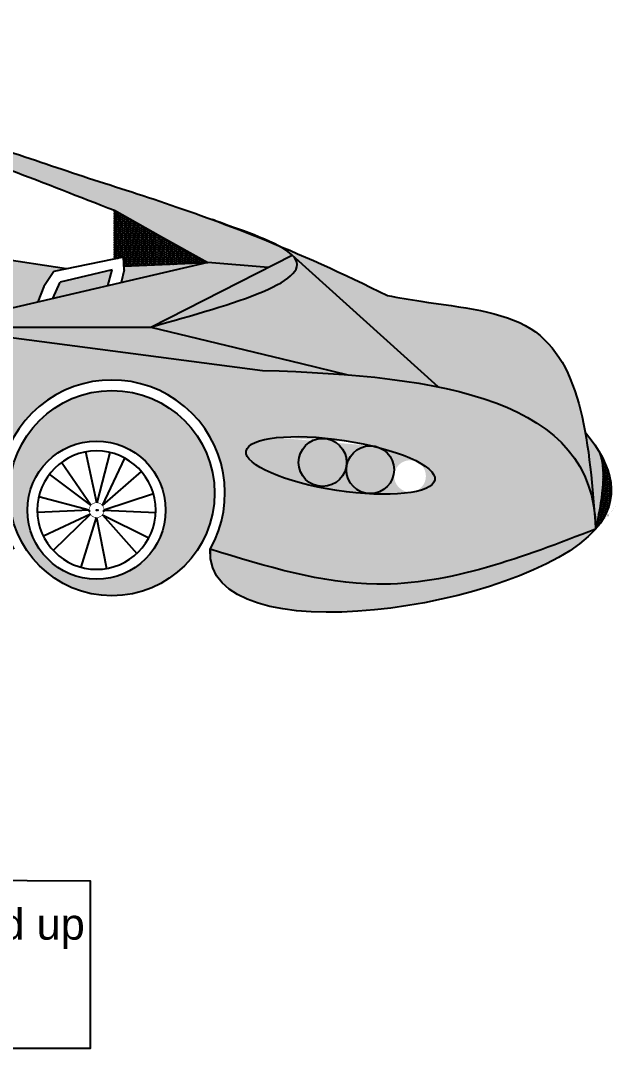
# Model space of a CAD drawing. Header units: inches. Extents: x 452 to 750, y 399 to 575.
# Drawn here: x 622 to 676.1, y 399.4 to 492 of the extents above; entities that cross this region are included whole.
import ezdxf

# ---------------------------------------------------------------- set-up
doc = ezdxf.new("R2010")
doc.units = ezdxf.units.IN
doc.header["$MEASUREMENT"] = 0
doc.styles.get("Standard").update_dxf_attribs({"font": 'Arial.ttf', "height": 2.8})
pattern_1 = [(0, (529.5810231927014, 409.4605992673498), (0.1875, 0.1082531754730548), [0.125, -0.25]), (120, (529.5810231927014, 409.4605992673498), (-0.1875, 0.1082531754730549), [0.125, -0.25]), (59.99999999999999, (529.5810231927014, 409.4605992673498), (4.163336342344337e-17, 0.2165063509461097), [-0.25, 0.125])]
pattern_2 = [(0, (0, 0), (0.1875, 0.1082531754730548), [0.125, -0.25]), (120, (0, 0), (-0.1875, 0.1082531754730549), [0.125, -0.25]), (59.99999999999999, (0, 0), (4.163336342344337e-17, 0.2165063509461097), [-0.25, 0.125])]

msp = doc.modelspace()

# ---------------------------------------------------------------- hatches: boundary and pattern name
at = {"true_color": 0x0e052c}
h = msp.add_hatch(color=188, dxfattribs=at)
h.dxf.hatch_style = 1
h.paths.add_polyline_path([(563.4453920540055, 448.1560061014474, -0.0985609596441397), (562.1848945186623, 444.3814069892217), (621.3531650234015, 444.3814069892217)])
h.paths.add_polyline_path([(613.823722459089, 464.4028842647332), (595.8976651708613, 461.8271134775301), (567.7529388280971, 463.7216749673892), (573.0746233196248, 451.4933466449568), (599.2636426773666, 445.8212670833217), (601.9609960729892, 449.2636375202858)])
h.paths.add_polyline_path([(576.8967080513328, 458.9386914316643), (575.707067018327, 457.3655752598281), (576.7419686106858, 461.3755693624774), (577.2343246906792, 460.0808864114672)], flags=16)
edge = h.paths.add_edge_path()
edge.add_spline(control_points=[(674.1623377288602, 453.1003776845141), (673.8094703980549, 453.7061346699404), (673.37460187394, 454.3167614754296), (672.8674024541319, 454.9297946619806)], knot_values=[128.7926231136657, 128.7926231136657, 128.7926231136657, 128.7926231136657, 131.3385007008772, 131.3385007008772, 131.3385007008772, 131.3385007008772], degree=3, periodic=0)
edge.add_spline(control_points=[(672.8674024542015, 454.9297946618966), (673.2572449883877, 452.7680734900879), (673.4796153127888, 450.4237471298237), (673.6675202018948, 448.0418409984717)], knot_values=[154.3624190354165, 154.3624190354165, 154.3624190354165, 154.3624190354165, 160.3917482460282, 160.3917482460282, 160.3917482460282, 160.3917482460282], degree=3, periodic=0)
edge.add_spline(control_points=[(673.6675202018948, 448.0418409984717), (673.7550283621972, 447.4513581217417), (673.8028101237512, 446.8329095483356), (673.8089645667393, 446.1851571114753)], knot_values=[40.88281574661225, 40.88281574661225, 40.88281574661225, 40.88281574661225, 42.83907045624576, 42.83907045624577, 42.83907045624577, 42.83907045624577], degree=3, periodic=0)
edge.add_spline(control_points=[(673.8089645667393, 446.1851571114753), (674.3241258800201, 448.6911280498941), (674.8392871933008, 451.1970989883128), (674.1623377288603, 453.1003776845139)], knot_values=[19.57944335506988, 19.57944335506988, 19.57944335506988, 19.57944335506988, 26.00515751835394, 26.00515751835394, 26.00515751835394, 26.00515751835394], degree=3, periodic=0)
h.paths.add_polyline_path([(563.4453920540055, 448.1560061014474), (567.7529388280971, 463.7216749673892), (539.966271491882, 462.0762788265013), (530.8415650025478, 464.1816308817039), (526.0805816551226, 460.6565719826615), (539.2826819236313, 454.9907606879062), (539.6536190663435, 453.6882735312022), (536.6694634426688, 454.0140007928659, -0.07539333882573576), (536.3742612275043, 454.046222774997), (527.7208617233143, 454.9907606879062), (537.1660853000456, 452.6417125038145), (537.704896918897, 450.7968841122422), (533.6738989671475, 451.222839056634), (537.6379983001505, 444.4090551527017), (544.4828551727222, 443.6063923058011), (544.4828551727222, 444.3814069892217, -1.388227313917878)])
h.paths.add_polyline_path([(554.4180972655377, 492.0311029587759), (549.5246287780236, 487.2085308511619), (530.3502700649075, 484.2996633482941), (516.9378251457777, 487.5601432809377), (529.8114996522983, 479.4742177469142), (553.6939982137073, 483.5337102097676)])
at = {"true_color": 0x271632}
h = msp.add_hatch(dxfattribs=at)
h.set_pattern_fill('HONEY', color=179)
h.set_pattern_definition(pattern_2)
h.paths.add_polyline_path([(563.4453920540054, 448.1560061014471), (567.7529388280971, 463.7216749673892), (539.966271491882, 462.0762788265013), (530.8415650025478, 464.1816308817039), (526.0805816551226, 460.6565719826615), (539.2826819236313, 454.9907606879062), (539.6536190663435, 453.6882735312022), (536.6694634426688, 454.0140007928659, -0.07539333882573507), (536.3742612275043, 454.046222774997), (527.7208617233143, 454.9907606879062), (537.1660853000456, 452.6417125038145), (537.704896918897, 450.7968841122422), (533.6738989671475, 451.222839056634), (537.6379983001505, 444.4090551527017), (544.4828551727222, 443.6063923058011), (544.4828551727222, 444.3814069892214, -1.388227313917915)])
h.paths.add_polyline_path([(553.6939982137073, 483.5337102097676), (554.4180972655377, 492.0311029587759), (549.5246287780236, 487.2085308511619), (530.3502700649075, 484.2996633482941), (516.9378251457777, 487.5601432809377), (529.8114996522983, 479.4742177469142)])
h.paths.add_polyline_path([(613.823722459089, 464.4028842647332), (595.8976651708613, 461.8271134775301), (567.7529388280971, 463.7216749673892), (573.0746233196248, 451.4933466449568), (599.2636426773666, 445.8212670833217), (601.9609960729892, 449.2636375202858)])
h.paths.add_polyline_path([(576.8967080513328, 458.9386914316643), (575.707067018327, 457.3655752598281), (576.7419686106858, 461.3755693624774), (577.2343246906792, 460.0808864114672)], flags=16)
edge = h.paths.add_edge_path()
edge.add_spline(control_points=[(639.0552043693416, 444.3814069892217), (644.0789626430703, 442.8297518371286), (655.746689963247, 439.2260176956506), (667.2554923503272, 443.6601967832269), (673.8089645667393, 446.1851571114753)], knot_values=[0, 0, 0, 0, 15.37114822223095, 35.69964084316802, 35.69964084316802, 35.69964084316802, 35.69964084316802], degree=3, periodic=0)
edge.add_spline(control_points=[(673.8089645667393, 446.1851571114753), (673.7625878502602, 446.8048928506519), (673.7162111337811, 447.4246285898284), (673.667520201895, 448.041840998471)], knot_values=[160.3917482460288, 160.3917482460288, 160.3917482460288, 160.3917482460288, 161.9541006643707, 161.9541006643707, 161.9541006643707, 161.9541006643707], degree=3, periodic=0)
edge.add_spline(control_points=[(673.667520201895, 448.0418409984711), (672.7339665203383, 454.3412245252569), (667.2791403494855, 457.4578243361963), (659.6110428619797, 459.0163751859039)], knot_values=[20.01311879569491, 20.01311879569491, 20.01311879569491, 20.01311879569491, 40.88281574661306, 40.88281574661306, 40.88281574661306, 40.88281574661306], degree=3, periodic=0)
edge.add_spline(control_points=[(659.6110428619797, 459.0163751859039), (657.1047533028817, 459.5257818188151), (654.3620232300423, 459.8687443768151), (651.4634399949783, 460.1019929310772)], knot_values=[13.19193483776389, 13.19193483776389, 13.19193483776389, 13.19193483776389, 20.01311879569491, 20.01311879569491, 20.01311879569491, 20.01311879569491], degree=3, periodic=0)
edge.add_spline(control_points=[(651.4634399949783, 460.1019929310772), (648.9992329338065, 460.3002873003634), (646.4223843631112, 460.4192868332757), (643.7824097805361, 460.4938483361573)], knot_values=[7.392960541855963, 7.392960541855963, 7.392960541855963, 7.392960541855963, 13.1919348377639, 13.1919348377639, 13.1919348377639, 13.1919348377639], degree=3, periodic=0)
edge.add_line((643.7824097805361, 460.4938483361573), (613.823722459089, 464.4028842647334))
edge.add_line((613.823722459089, 464.4028842647334), (601.9609960729892, 449.2636375202858))
edge.add_line((601.9609960729892, 449.2636375202858), (599.2636426773666, 445.8212670833217))
edge.add_line((599.2636426773666, 445.8212670833217), (621.3531650234015, 444.3814069892217))
edge.add_arc((630.2041846963716, 449.4349011917135), 10.19207304261122, -29.72422854866312, 209.7242285486628, ccw=False)
edge = h.paths.add_edge_path(flags=16)
edge.add_ellipse((650.813016054554, 451.9234497397676), major_axis=(-8.501617948378584, 1.295269039231228), ratio=0.2650126192367331, start_angle=252.639110284152, end_angle=607.7493460306233, ccw=False)
edge.add_arc((645.3336196368004, 452.8406134946229), 1.604355900460895, 91.33754233115201, 98.01946267730409, ccw=False)
edge.add_ellipse((650.813016054554, 451.9234497397676), major_axis=(-8.501617948378584, 1.295269039231228), ratio=0.2650126192367331, start_angle=252.639110284152, end_angle=607.7493460306233, ccw=False)
edge.add_arc((653.4960120243445, 451.5440766530488), 2.150940509018364, 66.60928087891853, 85.16163116854409, ccw=False)
h.paths.add_polyline_path([(651.3623550303747, 452.1968865466844, -1), (647.0340505898395, 452.1968865466844, -1)], flags=16)
h.paths.add_polyline_path([(658.5143456156383, 450.9612175596621, -1), (655.6516441952564, 450.9612175596621, -1)], flags=16)
h.paths.add_polyline_path([(563.4453920540055, 448.1560061014474, -0.09856095964413872), (562.1848945186623, 444.3814069892217), (621.3531650234015, 444.3814069892217)])
edge = h.paths.add_edge_path(flags=17)
edge.add_line((633.7013173547101, 464.4028842647333), (613.8237224590894, 464.4028842647333))
edge.add_line((613.8237224590894, 464.4028842647333), (643.7824097805361, 460.4938483361573))
edge.add_spline(control_points=[(643.7824097805361, 460.4938483361573), (646.4223843631112, 460.4192868332757), (648.9992329338065, 460.3002873003634), (651.4634399949783, 460.1019929310772)], knot_values=[7.392960541855962, 7.392960541855962, 7.392960541855962, 7.392960541855962, 13.1919348377639, 13.1919348377639, 13.1919348377639, 13.1919348377639], degree=3, periodic=0)
edge.add_line((651.4634399949786, 460.1019929310772), (647.3114675140343, 461.1073447588136))
edge.add_line((647.3114675140343, 461.1073447588136), (633.7013173547101, 464.4028842647333))
h = msp.add_hatch(color=256)
h.dxf.hatch_style = 1
h.set_gradient(color1=(50, 50, 50), color2=(29, 29, 29), tint=1, name='INVCURVED')
edge = h.paths.add_edge_path()
edge.add_spline(control_points=[(598.3322147411742, 484.5382398548385), (578.5535613846083, 486.3824500391701), (557.8027687521252, 477.2885298221806), (536.9651774355488, 467.2179848058491)], knot_values=[6.280738776593751, 6.280738776593751, 6.280738776593751, 6.280738776593751, 70.34384115710975, 70.34384115710975, 70.34384115710975, 70.34384115710975], degree=3, periodic=0)
edge.add_line((536.9651774355488, 467.2179848058491), (537.7355511070554, 465.8981211698666))
edge.add_line((537.7355511070554, 465.8981211698666), (575.6129476654912, 475.0143116538625))
edge.add_line((575.6129476654912, 475.0143116538625), (599.9922294488433, 468.2439967403182))
edge.add_line((599.9922294488433, 468.2439967403182), (599.9922294488433, 468.8745987318382))
edge.add_line((599.9922294488433, 468.8745987318382), (605.2586526630834, 468.1290345302783))
edge.add_spline(control_points=[(605.2586526630832, 468.1290345302784), (597.6212567982192, 471.4864609431291), (590.6413839705492, 474.7006231928336), (586.1149182048038, 477.3802257545861)], knot_values=[6.015296420672803, 6.015296420672803, 6.015296420672803, 6.015296420672803, 22.44479643028632, 22.44479643028632, 22.44479643028632, 22.44479643028632], degree=3, periodic=0)
edge.add_line((586.1149182048039, 477.380225754586), (590.3831797769496, 478.0971591158498))
edge.add_line((590.3831797769496, 478.0971591158498), (611.9049213702439, 481.7121330999703))
edge.add_spline(control_points=[(611.9049213702441, 481.7121330999703), (618.0083476126636, 479.8559827523755), (624.1279577938913, 477.3753611723999), (630.4264286790375, 474.9298667108669)], knot_values=[85.10993473124825, 85.10993473124825, 85.10993473124825, 85.10993473124825, 105.0877624343476, 105.0877624343476, 105.0877624343476, 105.0877624343476], degree=3, periodic=0)
edge.add_line((630.4264286790375, 474.9298667108669), (634.5924462518788, 472.5980806013449))
edge.add_line((634.5924462518788, 472.5980806013449), (638.8394615193955, 470.2209587974708))
edge.add_line((638.8394615193955, 470.2209587974708), (644.2816728218985, 469.7818304993477))
edge.add_line((644.2816728218985, 469.7818304993477), (646.468651987591, 470.8936686965579))
edge.add_spline(control_points=[(646.4686519875722, 470.8936686965724), (646.1493735463048, 471.2031942925533), (645.6461983194072, 471.5157054824464), (645.0467531563369, 471.8199102484826)], knot_values=[14.32253874731337, 14.32253874734637, 14.32253874734637, 14.32253874734637, 16.27487191117562, 16.27487191117562, 16.27487191117562, 16.27487191117562], degree=3, periodic=0)
edge.add_spline(control_points=[(645.0467531563368, 471.8199102484826), (644.514335550667, 472.0412038602851), (642.7600452712973, 472.7586409513065), (641.1104890119548, 473.3961898545103), (639.9958894901525, 473.8123309673629)], knot_values=[98.19645521765662, 98.19645521765662, 98.19645521765662, 98.19645521765662, 99.58398857353258, 102.8362919415676, 102.8362919415676, 102.8362919415676, 102.8362919415676], degree=3, periodic=0)
edge.add_spline(control_points=[(639.9958894901525, 473.8123309673629), (635.0097384410842, 475.6739345351224), (625.8667495220476, 478.4179250047926), (613.7665166704224, 482.8814189944849), (602.2279440441442, 484.2719477984833), (598.3322147411658, 484.5382398548393)], knot_values=[56.75658020326128, 56.75658020326128, 56.75658020326128, 56.75658020326128, 71.3057303986563, 88.79143216864162, 98.19645521765662, 98.19645521765662, 98.19645521765662, 98.19645521765662], degree=3, periodic=0)
at = {"true_color": 0x0e052c}
h = msp.add_hatch(dxfattribs=at)
h.set_pattern_fill('HONEY', color=188)
h.set_pattern_definition(pattern_1)
edge = h.paths.add_edge_path()
edge.add_spline(control_points=[(611.9049213702441, 481.7121330999703), (618.0083476126636, 479.8559827523755), (624.1279577938913, 477.3753611723999), (630.4264286790375, 474.9298667108669)], knot_values=[85.10993473124825, 85.10993473124825, 85.10993473124825, 85.10993473124825, 105.0877624343476, 105.0877624343476, 105.0877624343476, 105.0877624343476], degree=3, periodic=0)
edge.add_line((630.4264286790375, 474.9298667108669), (634.5924462518788, 472.5980806013449))
edge.add_line((634.5924462518788, 472.5980806013449), (638.8394615193955, 470.2209587974708))
edge.add_line((638.8394615193955, 470.2209587974708), (644.2816728218984, 469.7818304993477))
edge.add_line((644.2816728218984, 469.7818304993477), (646.4686519875883, 470.8936686965566))
edge.add_spline(control_points=[(646.4686519875885, 470.8936686965565), (646.1493735463217, 471.2031942925429), (645.6461983194166, 471.5157054824416), (645.0467531563357, 471.8199102484832)], knot_values=[14.32253874731279, 14.32253874731279, 14.32253874731279, 14.32253874731337, 16.27487191117674, 16.27487191117674, 16.27487191117674, 16.27487191117674], degree=3, periodic=0)
edge.add_spline(control_points=[(645.0467531563357, 471.8199102484832), (644.5143355506663, 472.0412038602855), (642.7600452712977, 472.7586409513063), (641.1104890119561, 473.3961898545098), (639.9958894901546, 473.8123309673621)], knot_values=[98.19645521765867, 98.19645521765867, 98.19645521765867, 98.19645521765867, 99.58398857353363, 102.8362919415666, 102.8362919415666, 102.8362919415666, 102.8362919415666], degree=3, periodic=0)
edge.add_spline(control_points=[(639.9958894901546, 473.8123309673621), (635.0097384410853, 475.673934535122), (625.8667495220482, 478.4179250047923), (613.7665166704221, 482.8814189944851), (602.2279440441429, 484.2719477984835), (598.3322147411639, 484.5382398548395)], knot_values=[56.75658020325976, 56.75658020325976, 56.75658020325976, 56.75658020325976, 71.3057303986568, 88.79143216864213, 98.19645521765865, 98.19645521765865, 98.19645521765865, 98.19645521765865], degree=3, periodic=0)
edge.add_spline(control_points=[(598.3322147411742, 484.5382398548385), (586.531618364791, 485.6385564247372), (574.384968713239, 482.8452170716928), (562.0802979261576, 478.2738857895052)], knot_values=[32.12168314752911, 32.12168314752911, 32.12168314752911, 32.12168314752911, 70.34384115710975, 70.34384115710975, 70.34384115710975, 70.34384115710975], degree=3, periodic=0)
edge.add_spline(control_points=[(562.0802979261576, 478.2738857895052), (560.5362229988982, 477.7002436223021), (558.9896597190217, 477.0986034859964), (557.4409796450316, 476.4731460113509)], knot_values=[27.32530323053828, 27.32530323053828, 27.32530323053828, 27.32530323053828, 32.12168314752911, 32.12168314752911, 32.12168314752911, 32.12168314752911], degree=3, periodic=0)
edge.add_spline(control_points=[(557.4409796450316, 476.4731460113509), (556.268137222438, 475.9994761604162), (555.0940807555543, 475.5121463586008), (553.9189716286022, 475.0129724379633)], knot_values=[23.69292109041757, 23.69292109041757, 23.69292109041757, 23.69292109041757, 27.32530323053829, 27.32530323053829, 27.32530323053829, 27.32530323053829], degree=3, periodic=0)
edge.add_spline(control_points=[(553.9189716286022, 475.0129724379633), (553.5900479623931, 474.8732491456441), (553.2610418212466, 474.7325978776303), (552.9319567444178, 474.5910584562316)], knot_values=[22.67618449702571, 22.67618449702571, 22.67618449702571, 22.67618449702571, 23.69292109041757, 23.69292109041757, 23.69292109041757, 23.69292109041757], degree=3, periodic=0)
edge.add_spline(control_points=[(552.9319567444178, 474.5910584562316), (549.8706981134624, 473.2744117715742), (546.8026089110928, 471.8809101725062), (543.7305381038117, 470.4426091143422)], knot_values=[13.21816317949644, 13.21816317949644, 13.21816317949644, 13.21816317949644, 22.6761844970257, 22.6761844970257, 22.6761844970257, 22.6761844970257], degree=3, periodic=0)
edge.add_spline(control_points=[(543.7305381038117, 470.4426091143422), (541.4771852860953, 469.3876204941395), (539.2216902974874, 468.3085290060325), (536.9651774355488, 467.2179848058491)], knot_values=[6.280738776593747, 6.280738776593747, 6.280738776593747, 6.280738776593747, 13.21816317949645, 13.21816317949645, 13.21816317949645, 13.21816317949645], degree=3, periodic=0)
edge.add_line((536.9651774355488, 467.217984805849), (537.7355511070554, 465.8981211698665))
edge.add_line((537.7355511070554, 465.8981211698666), (575.6129476654913, 475.0143116538625))
edge.add_line((575.6129476654912, 475.0143116538625), (599.9922294488433, 468.2439967403182))
edge.add_line((599.9922294488433, 468.2439967403182), (599.9922294488433, 468.8745987318382))
edge.add_line((599.9922294488433, 468.8745987318382), (605.2586526630834, 468.1290345302783))
edge.add_spline(control_points=[(605.2586526630832, 468.1290345302784), (603.166716080452, 469.0486572997156), (601.1241102116013, 469.9575316648729), (599.1677402873661, 470.8476165432143)], knot_values=[6.015296420672803, 6.015296420672803, 6.015296420672803, 6.015296420672803, 10.51545232624372, 10.51545232624372, 10.51545232624372, 10.51545232624372], degree=3, periodic=0)
edge.add_spline(control_points=[(599.1677402873661, 470.8476165432143), (597.897223682555, 471.4256604006745), (596.6630773925624, 471.9957797255767), (595.4754096686607, 472.5557720853407)], knot_values=[10.51545232624372, 10.51545232624372, 10.51545232624372, 10.51545232624372, 13.43796852905305, 13.43796852905305, 13.43796852905305, 13.43796852905305], degree=3, periodic=0)
edge.add_spline(control_points=[(595.4754096686607, 472.5557720853407), (591.8151669015724, 474.2815982092648), (588.596375225957, 475.9112389258155), (586.1149182048038, 477.3802257545861)], knot_values=[13.43796852905305, 13.43796852905305, 13.43796852905305, 13.43796852905305, 22.44479643028632, 22.44479643028632, 22.44479643028632, 22.44479643028632], degree=3, periodic=0)
edge.add_line((586.1149182048038, 477.3802257545861), (590.3831797769496, 478.0971591158498))
edge.add_line((590.3831797769496, 478.0971591158498), (611.9049213702439, 481.7121330999703))
at = {"true_color": 0x1d1d1d}
h = msp.add_hatch(color=250, dxfattribs=at)
h.dxf.hatch_style = 1
h.paths.add_polyline_path([(620.9608760777478, 449.4277280863414, 1), (639.4595589958299, 449.4277280863414, 1)])
h.paths.add_polyline_path([(635.051121291809, 447.8984101790342, -1), (622.5930061136943, 447.8984101790342, -1)], flags=16)
h.paths.add_polyline_path([(634.1590127379449, 447.8984101790342, -1), (623.4851146675584, 447.8984101790342, -1)], flags=0)
h.paths.add_polyline_path([(629.4944559526098, 447.8997305815145), (629.494632059227, 447.8997883966405), (629.494457249071, 447.8984101790342, -1), (628.1496701564322, 447.8984101790342, -0.9990186137792881)], flags=0)
h.paths.add_polyline_path([(544.0845333866512, 449.4349011917135, 1), (562.5832163047332, 449.4349011917135, 1)])
h.paths.add_polyline_path([(558.1747786007123, 447.9055832844062, -1), (545.7166634225977, 447.9055832844062, -1)], flags=16)
h.paths.add_polyline_path([(557.2826700468482, 447.9055832844062, -1), (546.6087719764618, 447.9055832844062, -1)], flags=0)
h.paths.add_polyline_path([(552.6181132615131, 447.9069036868866), (552.6182893681304, 447.9069615020126), (552.6181145579744, 447.9055832844062, -1), (551.2733274653356, 447.9055832844062, -0.9990186137786009)], flags=0)
h.paths.add_polyline_path([(611.9049213702442, 481.7121330999704), (590.3831797769496, 478.0971591158498), (586.1149182048039, 477.380225754586), (595.9495255101687, 475.5865554920661), (596.6814578649835, 477.4230237088569), (600.554067071616, 478.8692434852598), (601.3656060673927, 478.8692434852598), (605.2212096116504, 477.6984939802301), (605.2212096116504, 473.8955531429193)])
h.paths.add_polyline_path([(624.9654957160855, 469.4066673326863), (626.1278516360379, 469.6479302451793), (614.6805556912941, 471.3808621239548), (605.2212096116504, 473.8955531429193), (607.9466270242957, 472.8326149877302), (613.8237224590893, 464.4028842647335), (623.5342612466651, 466.6613279702324), (624.0796027981125, 468.0642706577498)])
h.paths.add_polyline_path([(644.2816728218985, 469.7818304993477), (638.8394615193955, 470.2209587974708), (613.8237224590886, 464.4028842647333), (633.7013173547101, 464.4028842647333)])
h.paths.add_polyline_path([(638.8394615193955, 470.2209587974708), (631.2907506944963, 469.8806693396168), (631.3117830862966, 469.5468814041615), (631.0355098509045, 468.4059425651819)], flags=17)
h.paths.add_polyline_path([(630.2336046810381, 469.5664098450104), (625.5465624255265, 468.4434322293455), (624.8962700246043, 466.9780992862903), (629.8382294318104, 468.1274832041339)], flags=17)
h = msp.add_hatch()
h.set_pattern_fill('DOLMIT', color=252)
h.set_pattern_definition([(0, (529.5810231927014, 409.4605992673498), (0, 0.25), []), (45, (529.5810231927014, 409.4605992673498), (-0.4999999991609842, 0.4999999991609843), [0.3535533905932737, -0.7071067811865475])])
edge = h.paths.add_edge_path()
edge.add_line((529.8114996522983, 479.4742177469142), (526.3329208594365, 479.4742177469142))
edge.add_spline(control_points=[(526.3329208594365, 479.4742177469142), (529.511785042934, 472.9283083349559), (532.6906492264316, 466.3823989229977), (529.6439244175939, 464.9949308065724)], knot_values=[0, 0, 0, 0, 13.45811442400161, 13.45811442400161, 13.45811442400161, 13.45811442400161], degree=3, periodic=0)
edge.add_spline(control_points=[(529.6439244175939, 464.9949308065724), (529.3192744446906, 464.847086313005), (528.9239366287907, 464.7578128379956), (528.4503786826832, 464.7333515358267)], knot_values=[13.45811442400161, 13.45811442400161, 13.45811442400161, 13.45811442400161, 14.89217124147635, 14.89217124147635, 14.89217124147635, 14.89217124150569], degree=3, periodic=0)
edge.add_line((528.4503786826587, 464.7333515358242), (530.8345297418496, 464.1832541339792))
edge.add_spline(control_points=[(530.8345297418496, 464.1832541339792), (530.834607727661, 464.2012579035709), (530.834685905702, 464.2192616996715), (530.834764083743, 464.2372654957721)], knot_values=[0, 0, 0, 0, 0.05347932877080395, 0.05347932877080395, 0.05347932877080395, 0.05347932877080395], degree=3, periodic=0)
edge.add_line((530.834763944593, 464.2372666340829), (530.8415650025478, 464.1816308817039))
edge.add_line((530.8415650025478, 464.1816308817039), (539.966271491882, 462.0762788265013))
edge.add_line((539.966271491882, 462.0762788265013), (529.8114996522983, 479.4742177469142))
edge = h.paths.add_edge_path()
edge.add_spline(control_points=[(554.6342152541747, 478.7427573033121), (555.0698245954139, 475.967870516545), (554.633590540031, 475.6592965397763), (553.918971628577, 475.0129724379526)], knot_values=[3.611433018987887, 3.611433018987887, 3.611433018987887, 3.611433018987887, 7.57961948727802, 7.57961948727802, 7.57961948727802, 7.57961948727802], degree=3, periodic=0)
edge.add_line((553.9569280580102, 475.0476746388009), (554.0014690906598, 475.0476060194596))
edge.add_spline(control_points=[(553.9189716286022, 475.0129724379633), (555.0940807555543, 475.5121463586008), (556.268137222438, 475.9994761604162), (557.4409796450316, 476.4731460113509)], knot_values=[23.69292109041757, 23.69292109041757, 23.69292109041757, 23.69292109041757, 27.32530323053828, 27.32530323053828, 27.32530323053828, 27.32530323053828], degree=3, periodic=0)
edge.add_line((557.4409796450316, 476.4731460113509), (554.6342152541748, 478.7427573033121))
h.paths.add_polyline_path([(567.7529388280971, 463.7216749673892), (563.4453920540055, 448.1560061014474), (573.0746233196248, 451.4933466449568)])
h.paths.add_polyline_path([(621.3531650234015, 444.3814069892217), (562.1848945186623, 444.3814069892217), (614.9915647686443, 440.1855597326725)])
edge = h.paths.add_edge_path(flags=16)
edge.add_line((660.952077327295, 440.1107580551434), (660.952077327295, 441.9910160149331))
edge.add_spline(control_points=[(673.8089645667393, 446.1851571114753), (667.2554923503272, 443.660196783227), (655.7466899632468, 439.2260176956505), (644.0789626430702, 442.8297518371286), (639.0552043693416, 444.3814069892217)], knot_values=[0, 0, 0, 0, 20.3284926209371, 35.69964084316798, 35.69964084316798, 35.69964084316798, 35.69964084316798], degree=3, periodic=0)
edge.add_spline(control_points=[(639.0552043693416, 444.3814069892217), (639.0527869635293, 444.214916353221), (639.0539956664354, 444.0449829261319), (639.0552043693416, 443.8750494990427)], knot_values=[34.80053681140208, 34.80053681140208, 34.80053681140208, 34.80053681140208, 35.30689430158103, 35.30689430158103, 35.30689430158103, 35.30689430158103], degree=3, periodic=0)
edge.add_spline(control_points=[(639.0552043693417, 443.875049499041), (639.5540855807211, 434.7055433315791), (667.583404054359, 439.1125430533536), (673.8089645667419, 446.1851571114782)], knot_values=[141.5824709500268, 141.5824709500268, 141.5824709500268, 141.5824709500268, 175.7700562845131, 175.7700562845202, 175.7700562845202, 175.7700562845202], degree=3, periodic=0)
edge = h.paths.add_edge_path(flags=0)
edge.add_spline(control_points=[(639.0552043693417, 443.875049499041), (639.5540855807211, 434.7055433315791), (667.583404054359, 439.1125430533536), (673.8089645667419, 446.1851571114782)], knot_values=[141.5824709500268, 141.5824709500268, 141.5824709500268, 141.5824709500268, 175.7700562845131, 175.7700562845202, 175.7700562845202, 175.7700562845202], degree=3, periodic=0)
edge.add_spline(control_points=[(673.8089645667393, 446.1851571114753), (667.2554923503272, 443.660196783227), (655.7466899632468, 439.2260176956505), (644.0789626430702, 442.8297518371286), (639.0552043693416, 444.3814069892217)], knot_values=[0, 0, 0, 0, 20.3284926209371, 35.69964084316798, 35.69964084316798, 35.69964084316798, 35.69964084316798], degree=3, periodic=0)
edge.add_line((660.952077327295, 441.9910160149331), (660.952077327295, 440.1107580551434))
edge = h.paths.add_edge_path()
edge.add_spline(control_points=[(673.8089645667432, 446.1851571114797), (675.6743919155633, 448.3043956387486), (675.5821870008062, 450.6629641308962), (674.1623377288602, 453.1003776845141)], knot_values=[131.3385007008772, 131.3385007008843, 131.3385007008843, 131.3385007008843, 141.5824709500339, 141.5824709500339, 141.5824709500339, 141.5824709500339], degree=3, periodic=0)
edge.add_spline(control_points=[(674.1623377288603, 453.1003776845139), (674.8392871933008, 451.1970989883128), (674.3241258800201, 448.6911280498941), (673.8089645667393, 446.1851571114753)], knot_values=[19.57944335506988, 19.57944335506988, 19.57944335506988, 19.57944335506988, 26.00515751835395, 26.00515751835395, 26.00515751835395, 26.00515751835395], degree=3, periodic=0)
h.paths.add_polyline_path([(527.7208617233143, 454.9907606879062), (533.6738989671475, 451.2228390566339), (537.704896918897, 450.7968841122422), (537.1660853000456, 452.6417125038145)])
edge = h.paths.add_edge_path()
edge.add_spline(control_points=[(673.8089645667393, 446.1851571114753), (667.2554923503272, 443.660196783227), (655.7466899632468, 439.2260176956505), (644.0789626430702, 442.8297518371286), (639.0552043693416, 444.3814069892217)], knot_values=[0, 0, 0, 0, 20.3284926209371, 35.69964084316798, 35.69964084316798, 35.69964084316798, 35.69964084316798], degree=3, periodic=0)
edge.add_spline(control_points=[(639.0552043693416, 444.3814069892217), (639.0527869635293, 444.214916353221), (639.0539956664354, 444.0449829261319), (639.0552043693416, 443.8750494990427)], knot_values=[34.80053681140208, 34.80053681140208, 34.80053681140208, 34.80053681140208, 35.30689430158103, 35.30689430158103, 35.30689430158103, 35.30689430158103], degree=3, periodic=0)
edge.add_spline(control_points=[(639.0552043693417, 443.875049499041), (639.5540855807211, 434.7055433315791), (667.583404054359, 439.1125430533536), (673.8089645667419, 446.1851571114782)], knot_values=[141.5824709500268, 141.5824709500268, 141.5824709500268, 141.5824709500268, 175.7700562845131, 175.7700562845202, 175.7700562845202, 175.7700562845202], degree=3, periodic=0)
edge.add_line((660.952077327295, 440.1107580551434), (660.952077327295, 441.9910160149331))
h = msp.add_hatch()
h.set_pattern_fill('HONEY', color=252)
h.set_pattern_definition(pattern_1)
h.paths.add_polyline_path([(634.5924462518788, 472.5980806013449), (630.4264286790375, 474.9298667108669), (630.4264286790375, 470.5401588639417), (631.2385735233847, 470.7087306646698), (631.2907506944962, 469.8806693396168), (638.8394615193955, 470.2209587974708)])
at = {"true_color": 0x0e052c}
h = msp.add_hatch(color=188, dxfattribs=at)
h.dxf.hatch_style = 1
edge = h.paths.add_edge_path()
edge.add_spline(control_points=[(639.0552043693416, 444.3814069892217), (644.0789626430703, 442.8297518371286), (655.746689963247, 439.2260176956506), (667.2554923503272, 443.6601967832269), (673.8089645667393, 446.1851571114753)], knot_values=[0, 0, 0, 0, 15.37114822223095, 35.69964084316802, 35.69964084316802, 35.69964084316802, 35.69964084316802], degree=3, periodic=0)
edge.add_spline(control_points=[(673.8089645667393, 446.1851571114753), (673.7625878502602, 446.8048928506519), (673.7162111337811, 447.4246285898284), (673.667520201895, 448.041840998471)], knot_values=[160.3917482460288, 160.3917482460288, 160.3917482460288, 160.3917482460288, 161.9541006643707, 161.9541006643707, 161.9541006643707, 161.9541006643707], degree=3, periodic=0)
edge.add_spline(control_points=[(673.667520201895, 448.0418409984711), (672.1694353138043, 458.1505379617018), (659.0286174723112, 460.0632456454171), (643.7824097805361, 460.4938483361573)], knot_values=[7.392960541855963, 7.392960541855963, 7.392960541855963, 7.392960541855963, 40.88281574661305, 40.88281574661305, 40.88281574661305, 40.88281574661305], degree=3, periodic=0)
edge.add_line((643.7824097805361, 460.4938483361573), (613.823722459089, 464.4028842647334))
edge.add_line((613.823722459089, 464.4028842647334), (601.9609960729892, 449.2636375202858))
edge.add_line((601.9609960729892, 449.2636375202858), (599.2636426773666, 445.8212670833217))
edge.add_line((599.2636426773666, 445.8212670833217), (621.3531650234015, 444.3814069892217))
edge.add_arc((630.2041846963716, 449.4349011917135), 10.19207304261122, -29.72422854866312, 209.7242285486628, ccw=False)
edge = h.paths.add_edge_path(flags=16)
edge.add_ellipse((650.813016054554, 451.9234497397676), major_axis=(-8.501617948378584, 1.295269039231228), ratio=0.2650126192367331, start_angle=252.639110284152, end_angle=607.7493460306233, ccw=False)
edge.add_arc((653.4960120243445, 451.5440766530488), 2.150940509018365, 66.60928087891853, 85.16163116854409, ccw=False)
h.paths.add_polyline_path([(651.3623550303747, 452.1968865466844, -1), (647.0340505898395, 452.1968865466844, -1)], flags=16)
edge = h.paths.add_edge_path(flags=17)
edge.add_line((613.8237224590894, 464.4028842647333), (643.7824097805361, 460.4938483361573))
edge.add_spline(control_points=[(643.7824097805361, 460.4938483361573), (646.4223843631112, 460.4192868332757), (648.9992329338065, 460.3002873003634), (651.4634399949783, 460.1019929310772)], knot_values=[7.392960541855962, 7.392960541855962, 7.392960541855962, 7.392960541855962, 13.1919348377639, 13.1919348377639, 13.1919348377639, 13.1919348377639], degree=3, periodic=0)
edge.add_line((651.4634399949784, 460.1019929310772), (647.3114675140343, 461.1073447588136))
edge.add_line((647.3114675140343, 461.1073447588136), (633.7013173547101, 464.4028842647333))
edge.add_line((633.7013173547101, 464.4028842647333), (613.8237224590894, 464.4028842647333))
edge = h.paths.add_edge_path()
edge.add_line((646.4686519875884, 470.8936686965566), (659.61104286198, 459.0163751859037))
edge.add_spline(control_points=[(659.6110428619795, 459.0163751859038), (667.2791403494855, 457.4578243361963), (672.7339665203383, 454.341224525257), (673.667520201895, 448.0418409984711)], knot_values=[20.01311879569491, 20.01311879569491, 20.01311879569491, 20.01311879569491, 40.88281574661305, 40.88281574661305, 40.88281574661305, 40.88281574661305], degree=3, periodic=0)
edge.add_spline(control_points=[(673.667520201895, 448.041840998471), (673.1244330140764, 454.9260828544301), (671.8069451810779, 465.3429534366351), (660.6468381913937, 466.255190909468), (656.0381792186912, 467.0517190298844), (655.0366802954429, 467.2436818584695)], knot_values=[129.9028621692091, 129.9028621692091, 129.9028621692091, 129.9028621692091, 147.3289731182129, 157.5309614496514, 160.3917482460288, 160.3917482460288, 160.3917482460288, 160.3917482460288], degree=3, periodic=0)
edge.add_spline(control_points=[(655.0366802954428, 467.2436818584694), (651.650250974747, 468.9515179922448), (648.2107561843909, 470.504826655499), (645.0467531563368, 471.8199102484826)], knot_values=[102.8362919415676, 102.8362919415676, 102.8362919415676, 102.8362919415676, 111.0819992449432, 111.0819992449432, 111.0819992449432, 111.0819992449432], degree=3, periodic=0)
edge.add_spline(control_points=[(645.0467531563368, 471.8199102484826), (645.6461983194172, 471.5157054824413), (646.1493735463223, 471.2031942925424), (646.468651987589, 470.8936686965559)], knot_values=[14.32253874731116, 14.32253874731116, 14.32253874731116, 14.32253874731116, 16.27487191117342, 16.27487191117562, 16.27487191117562, 16.27487191117562], degree=3, periodic=0)
at = {"true_color": 0x271632}
h = msp.add_hatch(dxfattribs=at)
h.set_pattern_fill('HONEY', color=179)
h.set_pattern_definition(pattern_2)
edge = h.paths.add_edge_path()
edge.add_spline(control_points=[(672.8674024542015, 454.9297946618967), (672.1305128070675, 459.0159315294941), (669.5999783900669, 465.5233529444462), (660.6468381913937, 466.255190909468), (656.0381792186912, 467.0517190298844), (655.0366802954429, 467.2436818584695)], knot_values=[129.9028621692091, 129.9028621692091, 129.9028621692091, 129.9028621692091, 141.2996439076004, 151.5016322390389, 154.3624190354163, 154.3624190354163, 154.3624190354163, 154.3624190354163], degree=3, periodic=0)
edge.add_spline(control_points=[(655.0366802954428, 467.2436818584694), (651.650250974747, 468.9515179922448), (648.2107561843909, 470.504826655499), (645.0467531563368, 471.8199102484826)], knot_values=[102.8362919415676, 102.8362919415676, 102.8362919415676, 102.8362919415676, 111.0819992449432, 111.0819992449432, 111.0819992449432, 111.0819992449432], degree=3, periodic=0)
edge.add_spline(control_points=[(645.0467531563368, 471.8199102484826), (645.6461983194172, 471.5157054824413), (646.1493735463223, 471.2031942925424), (646.468651987589, 470.8936686965559)], knot_values=[14.32253874731116, 14.32253874731116, 14.32253874731116, 14.32253874731116, 16.27487191117342, 16.27487191117562, 16.27487191117562, 16.27487191117562], degree=3, periodic=0)
edge.add_line((646.4686519875884, 470.8936686965566), (659.6110428619797, 459.0163751859039))
edge.add_spline(control_points=[(659.6110428619797, 459.0163751859039), (667.2791403494855, 457.4578243361963), (672.7339665203383, 454.3412245252569), (673.667520201895, 448.0418409984711)], knot_values=[20.01311879569491, 20.01311879569491, 20.01311879569491, 20.01311879569491, 40.88281574661305, 40.88281574661305, 40.88281574661305, 40.88281574661305], degree=3, periodic=0)
edge.add_spline(control_points=[(673.667520201895, 448.041840998471), (673.479615312789, 450.4237471298232), (673.2572449883878, 452.7680734900878), (672.8674024542015, 454.9297946618967)], knot_values=[154.3624190354163, 154.3624190354163, 154.3624190354163, 154.3624190354163, 160.3917482460288, 160.3917482460288, 160.3917482460288, 160.3917482460288], degree=3, periodic=0)
edge = h.paths.add_edge_path()
edge.add_spline(control_points=[(674.1623377288607, 453.1003776845133), (673.8094703980554, 453.7061346699398), (673.3746018739403, 454.3167614754293), (672.8674024541319, 454.9297946619806)], knot_values=[128.7926231136656, 128.7926231136656, 128.7926231136656, 128.7926231136656, 131.3385007008784, 131.3385007008784, 131.3385007008784, 131.3385007008784], degree=3, periodic=0)
edge.add_spline(control_points=[(672.8674024542015, 454.9297946618967), (673.2572449883878, 452.7680734900878), (673.479615312789, 450.4237471298232), (673.667520201895, 448.041840998471)], knot_values=[154.3624190354163, 154.3624190354163, 154.3624190354163, 154.3624190354163, 160.3917482460288, 160.3917482460288, 160.3917482460288, 160.3917482460288], degree=3, periodic=0)
edge.add_spline(control_points=[(673.667520201895, 448.0418409984711), (673.7550283621972, 447.4513581217412), (673.8028101237512, 446.8329095483354), (673.8089645667393, 446.1851571114753)], knot_values=[40.88281574661305, 40.88281574661305, 40.88281574661305, 40.88281574661305, 42.83907045624576, 42.83907045624577, 42.83907045624577, 42.83907045624577], degree=3, periodic=0)
edge.add_spline(control_points=[(673.8089645667393, 446.1851571114753), (674.3241258800201, 448.6911280498941), (674.8392871933008, 451.1970989883128), (674.1623377288603, 453.1003776845139)], knot_values=[19.57944335506988, 19.57944335506988, 19.57944335506988, 19.57944335506988, 26.00515751835394, 26.00515751835394, 26.00515751835394, 26.00515751835394], degree=3, periodic=0)
h = msp.add_hatch(color=250)
h.dxf.hatch_style = 1
edge = h.paths.add_edge_path()
edge.add_spline(control_points=[(633.7013173547101, 464.4028842647333), (641.2561162000468, 466.5129189443763), (648.8109150453828, 468.622953624019), (646.4686519875886, 470.8936686965563)], knot_values=[0, 0, 0, 0, 14.3225387473135, 14.3225387473135, 14.3225387473135, 14.3225387473135], degree=3, periodic=0)
edge.add_line((646.4686519875885, 470.8936686965567), (633.7013173547101, 464.4028842647333))
h = msp.add_hatch()
h.set_pattern_fill('HONEY', color=252)
h.set_pattern_definition(pattern_1)
edge = h.paths.add_edge_path()
edge.add_spline(control_points=[(646.4686519875886, 470.8936686965563), (648.8109150453828, 468.622953624019), (641.2561162000468, 466.5129189443763), (633.7013173547101, 464.4028842647333)], knot_values=[0, 0, 0, 0, 14.3225387473135, 14.3225387473135, 14.3225387473135, 14.3225387473135], degree=3, periodic=0)
edge.add_line((633.7013173547101, 464.4028842647333), (647.3114675140343, 461.1073447588136))
edge.add_line((647.3114675140343, 461.1073447588136), (651.4634399949782, 460.1019929310772))
edge.add_spline(control_points=[(651.4634399949782, 460.1019929310772), (654.3620232300422, 459.8687443768152), (657.1047533028816, 459.5257818188152), (659.6110428619797, 459.0163751859039)], knot_values=[13.19193483776374, 13.19193483776374, 13.19193483776374, 13.19193483776374, 20.013118795695, 20.013118795695, 20.013118795695, 20.013118795695], degree=3, periodic=0)
edge.add_line((659.6110428619797, 459.0163751859039), (646.4686519875886, 470.8936686965563))
h = msp.add_hatch(color=256)
h.dxf.hatch_style = 1
h.set_gradient(color1=(29, 29, 29), color2=(50, 50, 50), tint=1, name='INVCURVED')
h.paths.add_polyline_path([(544.0845333866512, 449.4349011917135, 1), (562.5832163047332, 449.4349011917135, 1)])
h.paths.add_polyline_path([(558.1747786007123, 447.9055832844062, -1), (545.7166634225977, 447.9055832844062, -1)], flags=16)
h.paths.add_polyline_path([(557.2826700468482, 447.9055832844062, -1), (546.6087719764618, 447.9055832844062, -1)], flags=0)
h.paths.add_polyline_path([(552.6182893681304, 447.9069615020126), (552.6181145579744, 447.9055832844062, -1), (551.2733274653356, 447.9055832844062, -0.9990186137792881), (552.6181132615131, 447.9069036868866)], flags=0)
h.paths.add_polyline_path([(620.9608760777478, 449.4277280863414, 1), (639.4595589958299, 449.4277280863414, 1)])
h.paths.add_polyline_path([(635.051121291809, 447.8984101790342, -1), (622.5930061136943, 447.8984101790342, -1)], flags=16)
h.paths.add_polyline_path([(634.1590127379449, 447.8984101790342, -1), (623.4851146675584, 447.8984101790342, -1)], flags=0)
h.paths.add_polyline_path([(629.494632059227, 447.8997883966405), (629.494457249071, 447.8984101790341, -1), (628.1496701564322, 447.8984101790342, -0.9990186137786009), (629.4944559526098, 447.8997305815145)], flags=0)
h = msp.add_hatch(color=256)
h.dxf.hatch_style = 1
h.set_gradient(color1=(50, 50, 50), color2=(29, 29, 29), tint=1, name='INVCURVED')
h.paths.add_polyline_path([(620.9608760777478, 449.4277280863414, 1), (639.4595589958299, 449.4277280863414, 1)])
h.paths.add_polyline_path([(635.051121291809, 447.8984101790342, -1), (622.5930061136943, 447.8984101790342, -1)], flags=16)
h.paths.add_polyline_path([(634.1590127379449, 447.8984101790342, -1), (623.4851146675584, 447.8984101790342, -1)], flags=0)
h.paths.add_polyline_path([(629.494632059227, 447.8997883966405), (629.494457249071, 447.8984101790342, -1), (628.1496701564322, 447.8984101790342, -0.9990186137792881), (629.4944559526098, 447.8997305815145)], flags=0)
h.paths.add_polyline_path([(544.0845333866512, 449.4349011917135, 1), (562.5832163047332, 449.4349011917135, 1)])
h.paths.add_polyline_path([(558.1747786007123, 447.9055832844062, -1), (545.7166634225977, 447.9055832844062, -1)], flags=16)
h.paths.add_polyline_path([(557.2826700468482, 447.9055832844062, -1), (546.6087719764618, 447.9055832844062, -1)], flags=0)
h.paths.add_polyline_path([(552.6182893681304, 447.9069615020126), (552.6181145579744, 447.9055832844062, -1), (551.2733274653356, 447.9055832844062, -0.9990186137786009), (552.6181132615131, 447.9069036868866)], flags=0)
h = msp.add_hatch(color=256)
h.dxf.hatch_style = 1
h.set_gradient(color1=(255, 255, 255), color2=(29, 29, 29), tint=1, name='INVSPHERICAL')
edge = h.paths.add_edge_path()
edge.add_ellipse((650.813016054554, 451.9234497397676), major_axis=(-8.501617948378584, 1.295269039231228), ratio=0.2650126192367331, start_angle=247.7493460306233, end_angle=252.639110284152)
edge.add_arc((653.4960120243445, 451.5440766530488), 2.150940509018365, 85.1616311686505, 180)
edge.add_arc((653.4960120243445, 451.5440766530488), 2.150940509018365, 180, 360)
edge.add_arc((653.4960120243445, 451.5440766530488), 2.150940509018365, 0, 66.60928087888246)
h.paths.add_polyline_path([(651.3623550303747, 452.1968865466844, 1), (647.0340505898395, 452.1968865466844, 1)])
h = msp.add_hatch()
h.set_pattern_fill('HONEY', color=252)
h.set_pattern_definition(pattern_1)
edge = h.paths.add_edge_path()
edge.add_spline(control_points=[(673.8089645667432, 446.1851571114797), (675.6743919155633, 448.3043956387486), (675.5821870008062, 450.6629641308962), (674.1623377288602, 453.1003776845141)], knot_values=[131.3385007008772, 131.3385007008843, 131.3385007008843, 131.3385007008843, 141.5824709500339, 141.5824709500339, 141.5824709500339, 141.5824709500339], degree=3, periodic=0)
edge.add_spline(control_points=[(674.1623377288603, 453.1003776845139), (674.8392871933008, 451.1970989883128), (674.3241258800201, 448.6911280498941), (673.8089645667393, 446.1851571114753)], knot_values=[19.57944335506988, 19.57944335506988, 19.57944335506988, 19.57944335506988, 26.00515751835395, 26.00515751835395, 26.00515751835395, 26.00515751835395], degree=3, periodic=0)
h = msp.add_hatch()
h.set_pattern_fill('HONEY', color=252)
h.set_pattern_definition(pattern_1)
edge = h.paths.add_edge_path()
edge.add_spline(control_points=[(673.8089645667393, 446.1851571114753), (667.2554923503272, 443.660196783227), (655.7466899632468, 439.2260176956505), (644.0789626430702, 442.8297518371286), (639.0552043693416, 444.3814069892217)], knot_values=[0, 0, 0, 0, 20.3284926209371, 35.69964084316798, 35.69964084316798, 35.69964084316798, 35.69964084316798], degree=3, periodic=0)
edge.add_spline(control_points=[(639.0552043693416, 444.3814069892217), (639.0527869635293, 444.214916353221), (639.0539956664354, 444.0449829261319), (639.0552043693416, 443.8750494990427)], knot_values=[34.80053681140208, 34.80053681140208, 34.80053681140208, 34.80053681140208, 35.30689430158103, 35.30689430158103, 35.30689430158103, 35.30689430158103], degree=3, periodic=0)
edge.add_spline(control_points=[(639.0552043693417, 443.875049499041), (639.5540855807211, 434.7055433315791), (667.583404054359, 439.1125430533536), (673.8089645667419, 446.1851571114782)], knot_values=[141.5824709500268, 141.5824709500268, 141.5824709500268, 141.5824709500268, 175.7700562845131, 175.7700562845202, 175.7700562845202, 175.7700562845202], degree=3, periodic=0)
edge.add_line((660.952077327295, 440.1054106782514), (660.952077327295, 442.03875004291))

# ---------------------------------------------------------------- linework, layer by layer
for p, q in [((630.4264286790375, 474.9298667108669), (634.5924462518788, 472.5980806013449)), ((630.4264286790375, 474.9298667108669), (630.4264286790375, 470.5401588639417)), ((634.5924462518788, 472.5980806013449), (638.8394615193955, 470.2209587974708)), ((626.1278516360379, 469.6479302451793), (614.6805556912941, 471.3808621239548)), ((633.7013173547101, 464.4028842647333), (646.4686519875884, 470.8936686965566)), ((646.4686519875884, 470.8936686965566), (646.4686519875884, 470.8936686965566)), ((659.611042861888, 459.0163751859868), (646.4686519875884, 470.8936686965566)), ((638.8394615193955, 470.2209587974708), (613.8237224590888, 464.4028842647334)), ((631.2385735233847, 470.7087306646698), (624.9654957160855, 469.4066673326863)), ((631.3117830862966, 469.5468814041615), (631.2385735233847, 470.7087306646698)), ((631.2907506944962, 469.8806693396168), (638.8394615193955, 470.2209587974708)), ((644.2816728218984, 469.7818304993477), (638.8394615193955, 470.2209587974708)), ((624.9654957160855, 469.4066673326863), (624.0796027981125, 468.0642706577498)), ((630.2336046810381, 469.5664098450104), (625.5465624255265, 468.4434322293455)), ((629.8382294318104, 468.1274832041339), (630.2336046810381, 469.5664098450104)), ((631.3117830862966, 469.5468814041615), (631.0355098509045, 468.4059425651818)), ((624.0796027981125, 468.0642706577498), (623.5342612466651, 466.6613279702324)), ((624.8962700246043, 466.9780992862903), (625.5465624255265, 468.4434322293455)), ((613.8237224590891, 464.4028842647333), (626.2472195827241, 464.4028842647333)), ((613.823722459089, 464.4028842647333), (633.7013173547101, 464.4028842647333)), ((613.8237224590894, 464.4028842647333), (643.7824097805361, 460.4938483361573)), ((626.2472195827241, 464.4028842647333), (633.7013173547101, 464.4028842647333)), ((633.7013173547101, 464.4028842647333), (647.3114675140343, 461.1073447588136)), ((647.3114675140343, 461.1073447588136), (651.4634399949782, 460.1019929310772)), ((628.8541081045312, 448.5700397178773), (627.8637276585405, 453.1486117971261)), ((628.1496701564322, 453.1928328976238), (628.145293345891, 453.1878650748121)), ((628.1496701564322, 453.1884250676469), (628.1496701564322, 453.1928328976238)), ((628.1544203663929, 453.1934340108659), (628.1550108802647, 453.1887223011976)), ((628.8220637027516, 453.2309667453717), (628.8220637027516, 453.2353592142274)), ((628.8220637027516, 453.2353592142274), (628.8264577638952, 453.2309651530838)), ((629.4890890060989, 453.1890122641194), (629.4896507511089, 453.1934411078499)), ((628.3220929358887, 448.3480125738394), (625.6711365042964, 452.2059248678409)), ((630.0154599389133, 453.1002204819735), (628.8541081045312, 448.5700397178773)), ((629.3557446144009, 448.3074306744535), (631.3818374129708, 452.5814202747654)), ((629.3557446144009, 448.3074306744535), (632.8662983079557, 451.3808219097632)), ((628.3220929358887, 448.3480125738394), (624.5903990912321, 451.150492530369)), ((628.1496701564322, 447.8984101790342), (623.6192873983412, 449.0875879329951)), ((633.9539056620978, 449.3637507908182), (629.4904339668338, 447.8984101790342)), ((623.4892439401619, 447.9030970382078), (623.4851146675584, 447.8984101790342)), ((623.4892304730183, 447.8947840229885), (623.4851146675584, 447.8984101790342)), ((623.4851146675584, 447.8984101790342), (623.4897449164771, 447.8984101790342)), ((623.4851146675584, 447.8984101790342), (623.4892300755233, 447.8942947710692)), ((628.1496701564322, 447.8984101790342), (623.4892439401619, 447.6885092881739)), ((628.1496701564322, 447.8984101790342), (628.1704665533683, 447.7324757460564)), ((629.4731650748415, 447.7305409311218), (629.494457249071, 447.8984101790342)), ((629.4904339668338, 447.8984101790342), (634.1546202690892, 447.6819258353495)), ((634.1546183266993, 447.9028045902797), (634.1590127379449, 447.8984101790342)), ((634.1590127379449, 447.8984101790342), (634.1546202690892, 447.8984101790342)), ((628.2651430867359, 447.5216443252355), (624.0364809893312, 445.5359489418365)), ((628.2651430867359, 447.5216443252355), (624.9196554585793, 444.2577735726057)), ((627.4323367452569, 442.7455775611566), (628.8179660157305, 447.2260291188509)), ((628.8179660157305, 447.2260291188509), (629.7349571437579, 442.640612519221, 0.1742299728599516)), ((629.3462270695279, 447.4772619319029), (632.4499961765121, 443.984188548865)), ((629.3462270695279, 447.4772619319029), (633.5369501449952, 445.3978360767533)), ((628.8179660157305, 442.5660781017845), (628.8180404205144, 442.565484426078)), ((628.8180404205144, 442.565484426078), (628.8181156936985, 442.5660778860347)), ((628.8180404205144, 442.565484426078), (628.8220637027516, 442.5614611438409)), ((628.8220637027516, 442.5614611438409), (628.8220637027516, 442.5654899563691)), ((629.494213480949, 442.6042022279445), (629.4902154581728, 442.6077246136846)), ((629.494457249071, 442.6082570320972), (629.494457249071, 442.6039874604445))]:
    msp.add_line(p, q)
msp.add_lwpolyline([(623.4851146675584, 447.8984101790342, 1), (634.1590127379449, 447.8984101790342, 1)], format="xyb", close=True)
at = {"const_width": 0.05259994745653784}
msp.add_lwpolyline([(628.1496701564322, 447.8984101790342, 1), (629.494457249071, 447.8984101790342, 1)], format="xyb", close=True, dxfattribs=at)
msp.add_lwpolyline([(565.7988575356711, 414.7963021641813), (628.2422586567217, 414.4887493721301), (628.2422586567217, 399.3708189867241), (565.7988575356711, 399.3708189867241)], close=True)
for centre, radius in [((630.2102175367888, 449.4277280863414), 9.249341459040995), ((628.8220637027516, 447.8984101790342), 6.229057589057362), ((649.1982028101071, 452.1968865466844), 2.164152220267599), ((653.4960120243445, 451.5440766530488), 2.150940509018365)]:
    msp.add_circle(centre, radius)
msp.add_arc((630.2041846963716, 449.4349011917135), 10.19207304261118, 330.2757714513369, 209.7242285486631)
msp.add_ellipse((650.813016054554, 451.9234497397676), major_axis=(-8.501617948378584, 1.295269039231228), ratio=0.2650126192367331)
for points, knots in [([(592.2343004720344, 484.7715056425783), (597.7361926245264, 484.7436390669518), (612.2829844979956, 483.4286594498001), (626.816405572981, 478.0676190125366), (639.6069845621553, 474.3204748946846), (651.0804049364503, 469.2389014167102), (655.0366802954428, 467.2436818584694)], [51.67590212383499, 51.67590212383499, 51.67590212383499, 51.67590212383499, 66.16160325227628, 83.6473050222616, 101.4487585856916, 111.0819992449432, 111.0819992449432, 111.0819992449432, 111.0819992449432]), ([(633.7013173547101, 464.4028842647333), (641.2561162000467, 466.5129189443763), (652.4933439758238, 469.6514459647976), (641.3017636641788, 473.3198840012404), (639.4743433555044, 474.0044006013592), (639.2327730838504, 474.0948881921217)], [0, 0, 0, 0, 14.32253874731337, 21.30376116239037, 22.36720080417195, 22.36720080417195, 22.36720080417195, 22.36720080417195]), ([(655.0366802954429, 467.2436818584695), (656.0381792186912, 467.0517190298844), (660.6468381913937, 466.255190909468), (672.3788263610055, 465.2962073397724), (673.2453128761077, 453.7172793411565), (673.8089645667393, 446.1851571114753)], [129.9028621692091, 129.9028621692091, 129.9028621692091, 129.9028621692091, 132.7636489655865, 142.965637297025, 161.9541006643707, 161.9541006643707, 161.9541006643707, 161.9541006643707]), ([(672.8674024541319, 454.9297946619806), (675.4154446045577, 451.8500703209455), (678.1040234117883, 440.61655200938), (638.5419977252259, 434.5483734185287), (639.0552043693416, 444.3814069892217)], [128.7926231136657, 128.7926231136657, 128.7926231136657, 128.7926231136657, 141.5824709500338, 176.3830077614359, 176.3830077614359, 176.3830077614359, 176.3830077614359])]:
    msp.add_open_spline(points, degree=3, knots=knots)
for points in [[(611.9049213702441, 481.7121330999703), (618.0083476126636, 479.8559827523755), (624.1279577938913, 477.3753611723999), (630.4264286790375, 474.9298667108669)], [(643.7824097805361, 460.4938483361573), (659.9191995730316, 460.0380926987533), (673.6974499150197, 457.9220255065761), (673.8089645667393, 446.1851571114753)], [(674.1623377288603, 453.1003776845139), (674.8392871933008, 451.1970989883128), (674.3241258800201, 448.6911280498941), (673.8089645667393, 446.1851571114753)], [(639.0552043693416, 444.3814069892217), (639.0527869635293, 444.214916353221), (639.0539956664354, 444.0449829261319), (639.0552043693416, 443.8750494990427)]]:
    msp.add_open_spline(points, degree=3)
msp.add_spline([(673.8089645667393, 446.1851571114753), (654.0970161906245, 441.2165855404021), (639.0552043693416, 444.3814069892217)], degree=3)
for p in [(628.8220637027516, 447.8984101790342), (628.9535341377039, 447.9055832844062)]:
    msp.add_point(p)

# ---------------------------------------------------------------- texts
at = {"insert": (565.7988575356711, 411.9804406516062), "char_height": 2.8, "attachment_point": 1}
msp.add_mtext_dynamic_manual_height_columns(' 0-75 in 1.3 seconds, max speed up\\P too 191 mph', width=62.44340112105056, gutter_width=14, heights=[0], dxfattribs=at)

doc.saveas('drawing.dxf')
